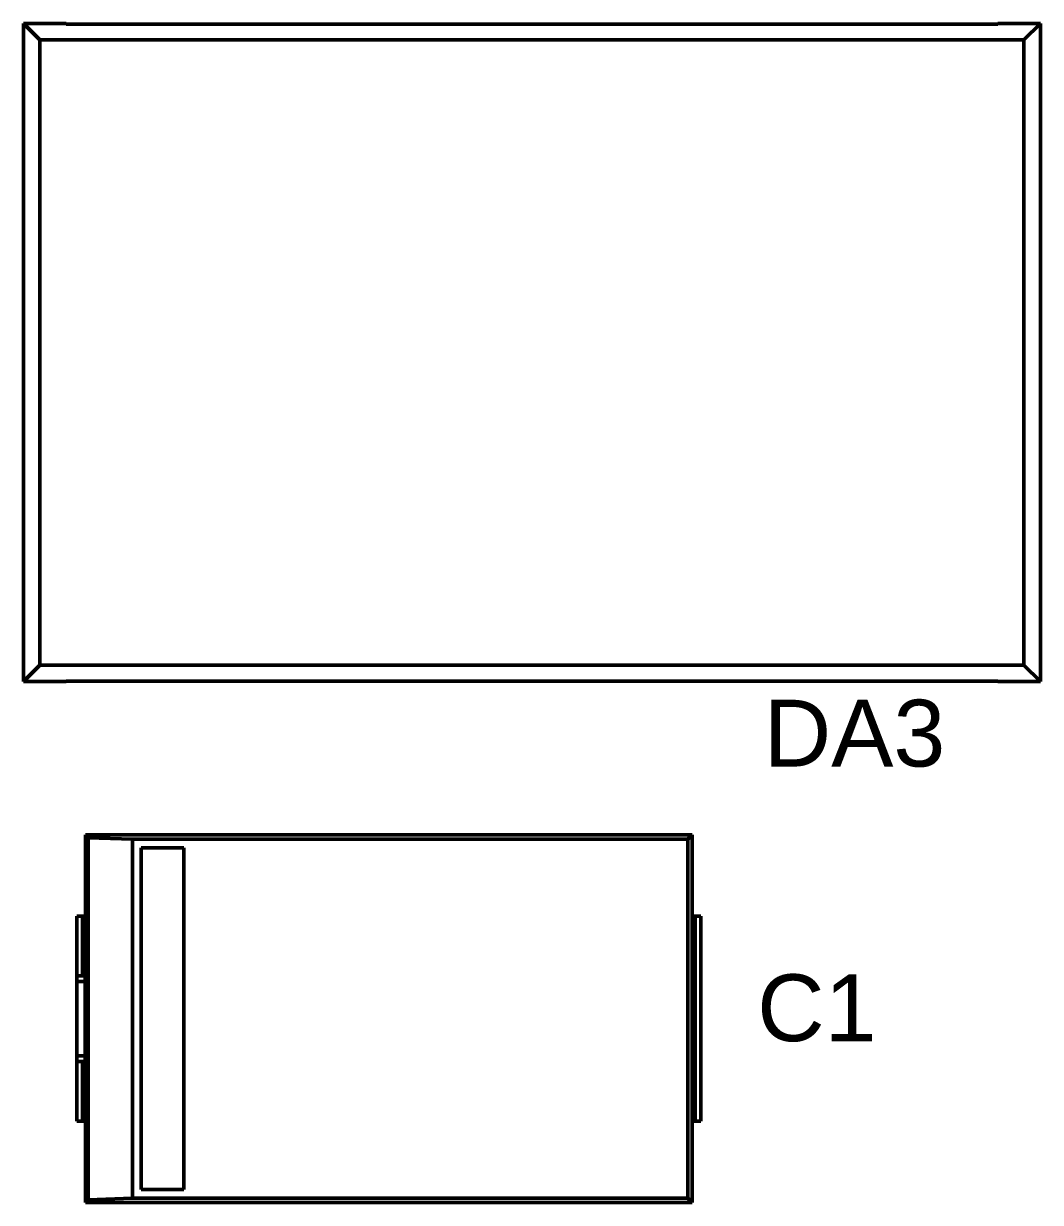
# Model space of a CAD drawing. Header units: millimetres. Extents: x 0 to 866, y 0 to 297.
# Drawn here: x 53.51 to 77.31, y 181.88 to 209.47 of the extents above; entities that cross this region are included whole.
import ezdxf

# ---------------------------------------------------------------- set-up
doc = ezdxf.new("R2010")
doc.units = ezdxf.units.MM
doc.layers.add('OSN50', color=3, linetype='Continuous', lineweight=50)
doc.layers.add('TEXT', color=1, linetype='Continuous', lineweight=30)
doc.styles.add('Arial0', font='arial.ttf', dxfattribs={"height": 1.2192})

msp = doc.modelspace()

# ---------------------------------------------------------------- linework, layer by layer
at = {"layer": 'OSN50', "color": 3}
for p, q in [((53.51, 209.472), (53.51, 194.072)), ((54.51, 209.472), (53.51, 209.472)), ((53.51, 209.472), (53.894, 209.088)), ((53.51, 194.072), (53.51, 209.472)), ((53.51, 209.472), (54.51, 209.472)), ((53.51, 209.472), (53.51, 194.072)), ((54.51, 209.472), (53.51, 209.472)), ((53.51, 209.472), (53.894, 209.088)), ((53.51, 194.072), (53.51, 209.472)), ((53.51, 209.472), (54.51, 209.472)), ((54.51, 209.462), (54.51, 209.472)), ((54.51, 209.472), (54.51, 209.462)), ((54.51, 209.462), (54.51, 209.472)), ((54.51, 209.472), (54.51, 209.462)), ((76.31, 209.462), (54.51, 209.462)), ((54.51, 209.462), (76.31, 209.462)), ((76.31, 209.462), (54.51, 209.462)), ((54.51, 209.462), (76.31, 209.462)), ((77.31, 209.472), (76.31, 209.472)), ((76.31, 209.472), (76.31, 209.462)), ((76.31, 209.472), (76.31, 209.462)), ((76.31, 209.472), (77.31, 209.472)), ((77.31, 209.472), (76.31, 209.472)), ((76.31, 209.472), (76.31, 209.462)), ((76.31, 209.472), (76.31, 209.462)), ((76.31, 209.472), (77.31, 209.472)), ((76.926, 209.088), (77.31, 209.472)), ((76.926, 209.088), (77.31, 209.472)), ((77.31, 194.072), (77.31, 209.472)), ((77.31, 209.472), (77.31, 194.072)), ((77.31, 194.072), (77.31, 209.472)), ((77.31, 209.472), (77.31, 194.072)), ((53.894, 194.456), (53.894, 209.088)), ((53.894, 209.088), (76.926, 209.088)), ((53.894, 194.456), (53.894, 209.088)), ((53.894, 209.088), (76.926, 209.088)), ((76.926, 194.456), (76.926, 209.088)), ((76.926, 194.456), (76.926, 209.088)), ((53.51, 194.072), (53.894, 194.456)), ((53.51, 194.072), (53.894, 194.456)), ((53.894, 194.456), (76.926, 194.456)), ((53.894, 194.456), (76.926, 194.456)), ((76.926, 194.456), (77.31, 194.072)), ((76.926, 194.456), (77.31, 194.072)), ((53.51, 194.072), (54.51, 194.072)), ((53.51, 194.072), (54.51, 194.072)), ((53.51, 194.072), (54.51, 194.072)), ((53.51, 194.072), (54.51, 194.072)), ((54.51, 194.072), (54.51, 194.082)), ((54.51, 194.082), (76.31, 194.082)), ((54.51, 194.082), (54.51, 194.072)), ((54.51, 194.082), (76.31, 194.082)), ((54.51, 194.072), (54.51, 194.082)), ((54.51, 194.082), (76.31, 194.082)), ((54.51, 194.082), (54.51, 194.072)), ((54.51, 194.082), (76.31, 194.082)), ((76.31, 194.082), (76.31, 194.072)), ((76.31, 194.082), (76.31, 194.072)), ((76.31, 194.082), (76.31, 194.072)), ((76.31, 194.082), (76.31, 194.072)), ((76.31, 194.072), (77.31, 194.072)), ((76.31, 194.072), (77.31, 194.072)), ((76.31, 194.072), (77.31, 194.072)), ((76.31, 194.072), (77.31, 194.072)), ((69.16, 190.484), (54.96, 190.484)), ((54.96, 190.484), (54.96, 188.584)), ((54.96, 190.484), (69.16, 190.484)), ((54.96, 181.884), (54.96, 190.484)), ((54.96, 190.484), (55.022, 190.42)), ((69.16, 190.484), (54.96, 190.484)), ((54.96, 190.484), (54.96, 188.584)), ((54.96, 190.484), (69.16, 190.484)), ((54.96, 181.884), (54.96, 190.484)), ((54.96, 190.484), (55.022, 190.42)), ((55.022, 190.42), (56.06, 190.384)), ((55.022, 181.946), (55.022, 190.42)), ((55.022, 190.42), (56.06, 190.384)), ((55.022, 181.946), (55.022, 190.42)), ((56.06, 181.984), (56.06, 190.384)), ((56.06, 190.384), (69.06, 190.384)), ((56.06, 181.984), (56.06, 190.384)), ((56.06, 190.384), (69.06, 190.384)), ((69.06, 190.384), (69.16, 190.484)), ((69.06, 190.384), (69.16, 190.484)), ((69.06, 181.984), (69.06, 190.384)), ((69.06, 181.984), (69.06, 190.384)), ((69.16, 188.584), (69.16, 190.484)), ((69.16, 181.884), (69.16, 190.484)), ((69.16, 188.584), (69.16, 190.484)), ((69.16, 181.884), (69.16, 190.484)), ((56.26, 190.184), (57.26, 190.184)), ((56.26, 182.184), (56.26, 190.184)), ((56.26, 190.184), (57.26, 190.184)), ((56.26, 182.184), (56.26, 190.184)), ((57.26, 182.184), (57.26, 190.184)), ((57.26, 182.184), (57.26, 190.184)), ((54.96, 188.584), (54.76, 188.584)), ((54.76, 188.584), (54.76, 183.784)), ((54.76, 188.584), (54.764, 188.584)), ((54.76, 188.584), (54.76, 187.184)), ((54.96, 188.584), (54.76, 188.584)), ((54.76, 188.584), (54.76, 183.784)), ((54.76, 188.584), (54.764, 188.584)), ((54.76, 188.584), (54.76, 187.184)), ((54.764, 188.584), (54.772, 188.584)), ((54.764, 188.584), (54.772, 188.584)), ((54.772, 188.584), (54.788, 188.584)), ((54.772, 188.584), (54.788, 188.584)), ((54.788, 188.584), (54.808, 188.584)), ((54.788, 188.584), (54.808, 188.584)), ((54.808, 188.584), (54.834, 188.584)), ((54.808, 188.584), (54.834, 188.584)), ((54.834, 188.584), (54.86, 188.584)), ((54.834, 188.584), (54.86, 188.584)), ((54.86, 188.584), (54.89, 188.584)), ((54.86, 188.584), (54.89, 188.584)), ((54.89, 188.584), (54.96, 188.584)), ((54.89, 188.584), (54.89, 187.184)), ((54.89, 188.584), (54.96, 188.584)), ((54.89, 188.584), (54.89, 187.184)), ((69.36, 188.584), (69.16, 188.584)), ((69.16, 188.584), (69.23, 188.584)), ((69.36, 188.584), (69.16, 188.584)), ((69.16, 188.584), (69.23, 188.584)), ((69.23, 188.584), (69.258, 188.584)), ((69.23, 188.584), (69.23, 183.784)), ((69.23, 188.584), (69.258, 188.584)), ((69.23, 188.584), (69.23, 183.784)), ((69.258, 188.584), (69.286, 188.584)), ((69.258, 188.584), (69.286, 188.584)), ((69.286, 188.584), (69.31, 188.584)), ((69.286, 188.584), (69.31, 188.584)), ((69.31, 188.584), (69.332, 188.584)), ((69.31, 188.584), (69.332, 188.584)), ((69.332, 188.584), (69.346, 188.584)), ((69.332, 188.584), (69.346, 188.584)), ((69.346, 188.584), (69.356, 188.584)), ((69.346, 188.584), (69.356, 188.584)), ((69.356, 188.584), (69.36, 188.584)), ((69.356, 188.584), (69.36, 188.584)), ((69.36, 183.784), (69.36, 188.584)), ((69.36, 188.584), (69.36, 183.784)), ((69.36, 183.784), (69.36, 188.584)), ((69.36, 188.584), (69.36, 183.784)), ((54.76, 187.184), (54.76, 187.18)), ((54.76, 187.184), (54.764, 187.184)), ((54.76, 187.184), (54.76, 187.18)), ((54.76, 187.184), (54.764, 187.184)), ((54.76, 187.18), (54.76, 187.17)), ((54.76, 187.18), (54.76, 187.17)), ((54.76, 187.17), (54.76, 187.156)), ((54.76, 187.17), (54.76, 187.156)), ((54.76, 187.156), (54.76, 187.134)), ((54.76, 187.156), (54.76, 187.134)), ((54.76, 187.134), (54.76, 187.11)), ((54.76, 187.134), (54.76, 187.11)), ((54.76, 187.11), (54.76, 187.082)), ((54.76, 187.11), (54.76, 187.082)), ((54.76, 187.082), (54.76, 187.054)), ((54.76, 187.082), (54.76, 187.054)), ((54.76, 187.054), (54.76, 185.314)), ((54.76, 187.054), (54.954, 187.054)), ((54.76, 187.054), (54.76, 185.314)), ((54.76, 187.054), (54.954, 187.054)), ((54.764, 187.184), (54.772, 187.184)), ((54.764, 187.184), (54.89, 187.184)), ((54.764, 187.184), (54.772, 187.184)), ((54.764, 187.184), (54.89, 187.184)), ((54.772, 187.184), (54.788, 187.184)), ((54.772, 187.184), (54.788, 187.184)), ((54.788, 187.184), (54.808, 187.184)), ((54.788, 187.184), (54.808, 187.184)), ((54.808, 187.184), (54.834, 187.184)), ((54.808, 187.184), (54.834, 187.184)), ((54.834, 187.184), (54.86, 187.184)), ((54.834, 187.184), (54.86, 187.184)), ((54.86, 187.184), (54.89, 187.184)), ((54.86, 187.184), (54.89, 187.184)), ((54.89, 187.184), (54.96, 187.184)), ((54.89, 187.184), (54.96, 187.184)), ((54.954, 187.184), (54.954, 187.18)), ((54.954, 187.184), (54.954, 185.184)), ((54.954, 187.184), (54.954, 187.18)), ((54.954, 187.184), (54.954, 185.184)), ((54.954, 187.18), (54.954, 187.17)), ((54.954, 187.18), (54.954, 187.17)), ((54.954, 187.17), (54.954, 187.156)), ((54.954, 187.17), (54.954, 187.156)), ((54.954, 187.156), (54.954, 187.134)), ((54.954, 187.156), (54.954, 187.134)), ((54.954, 187.134), (54.954, 187.11)), ((54.954, 187.134), (54.954, 187.11)), ((54.954, 187.11), (54.954, 187.082)), ((54.954, 187.11), (54.954, 187.082)), ((54.954, 187.082), (54.954, 187.054)), ((54.954, 187.082), (54.954, 187.054)), ((54.954, 187.054), (54.954, 185.314)), ((54.954, 187.054), (54.954, 185.314)), ((54.76, 185.314), (54.76, 185.284)), ((54.76, 185.314), (54.954, 185.314)), ((54.76, 185.314), (54.76, 185.284)), ((54.76, 185.314), (54.954, 185.314)), ((54.76, 185.284), (54.76, 185.258)), ((54.76, 185.284), (54.76, 185.258)), ((54.76, 185.258), (54.76, 185.232)), ((54.76, 185.258), (54.76, 185.232)), ((54.76, 185.232), (54.76, 185.212)), ((54.76, 185.232), (54.76, 185.212)), ((54.76, 185.212), (54.76, 185.196)), ((54.76, 185.212), (54.76, 185.196)), ((54.76, 185.196), (54.76, 185.188)), ((54.76, 185.196), (54.76, 185.188)), ((54.76, 185.188), (54.76, 185.184)), ((54.76, 185.188), (54.76, 185.184)), ((54.76, 185.184), (54.76, 183.784)), ((54.76, 185.184), (54.764, 185.184)), ((54.76, 185.184), (54.76, 183.784)), ((54.76, 185.184), (54.764, 185.184)), ((54.764, 185.184), (54.89, 185.184)), ((54.764, 185.184), (54.772, 185.184)), ((54.764, 185.184), (54.89, 185.184)), ((54.764, 185.184), (54.772, 185.184)), ((54.772, 185.184), (54.788, 185.184)), ((54.772, 185.184), (54.788, 185.184)), ((54.788, 185.184), (54.808, 185.184)), ((54.788, 185.184), (54.808, 185.184)), ((54.808, 185.184), (54.834, 185.184)), ((54.808, 185.184), (54.834, 185.184)), ((54.834, 185.184), (54.86, 185.184)), ((54.834, 185.184), (54.86, 185.184)), ((54.86, 185.184), (54.89, 185.184)), ((54.86, 185.184), (54.89, 185.184)), ((54.89, 185.184), (54.96, 185.184)), ((54.89, 185.184), (54.89, 183.784)), ((54.89, 185.184), (54.96, 185.184)), ((54.89, 185.184), (54.89, 183.784)), ((54.954, 185.314), (54.954, 185.284)), ((54.954, 185.314), (54.954, 185.284)), ((54.954, 185.284), (54.954, 185.258)), ((54.954, 185.284), (54.954, 185.258)), ((54.954, 185.258), (54.954, 185.232)), ((54.954, 185.258), (54.954, 185.232)), ((54.954, 185.232), (54.954, 185.212)), ((54.954, 185.232), (54.954, 185.212)), ((54.954, 185.212), (54.954, 185.196)), ((54.954, 185.212), (54.954, 185.196)), ((54.954, 185.196), (54.954, 185.188)), ((54.954, 185.196), (54.954, 185.188)), ((54.954, 185.188), (54.954, 185.184)), ((54.954, 185.188), (54.954, 185.184)), ((54.76, 183.784), (54.96, 183.784)), ((54.76, 183.784), (54.764, 183.784)), ((54.76, 183.784), (54.96, 183.784)), ((54.76, 183.784), (54.764, 183.784)), ((54.764, 183.784), (54.772, 183.784)), ((54.764, 183.784), (54.772, 183.784)), ((54.772, 183.784), (54.788, 183.784)), ((54.772, 183.784), (54.788, 183.784)), ((54.788, 183.784), (54.808, 183.784)), ((54.788, 183.784), (54.808, 183.784)), ((54.808, 183.784), (54.834, 183.784)), ((54.808, 183.784), (54.834, 183.784)), ((54.834, 183.784), (54.86, 183.784)), ((54.834, 183.784), (54.86, 183.784)), ((54.86, 183.784), (54.89, 183.784)), ((54.86, 183.784), (54.89, 183.784)), ((54.89, 183.784), (54.96, 183.784)), ((54.89, 183.784), (54.96, 183.784)), ((54.96, 183.784), (54.96, 181.884)), ((54.96, 183.784), (54.96, 181.884)), ((69.16, 183.784), (69.36, 183.784)), ((69.16, 181.884), (69.16, 183.784)), ((69.16, 183.784), (69.23, 183.784)), ((69.16, 183.784), (69.36, 183.784)), ((69.16, 181.884), (69.16, 183.784)), ((69.16, 183.784), (69.23, 183.784)), ((69.23, 183.784), (69.258, 183.784)), ((69.23, 183.784), (69.258, 183.784)), ((69.258, 183.784), (69.286, 183.784)), ((69.258, 183.784), (69.286, 183.784)), ((69.286, 183.784), (69.31, 183.784)), ((69.286, 183.784), (69.31, 183.784)), ((69.31, 183.784), (69.332, 183.784)), ((69.31, 183.784), (69.332, 183.784)), ((69.332, 183.784), (69.346, 183.784)), ((69.332, 183.784), (69.346, 183.784)), ((69.346, 183.784), (69.356, 183.784)), ((69.346, 183.784), (69.356, 183.784)), ((69.356, 183.784), (69.36, 183.784)), ((69.356, 183.784), (69.36, 183.784)), ((56.26, 182.184), (57.26, 182.184)), ((56.26, 182.184), (57.26, 182.184)), ((54.96, 181.884), (55.022, 181.946)), ((54.96, 181.884), (55.022, 181.946)), ((54.96, 181.884), (69.16, 181.884)), ((54.96, 181.884), (69.16, 181.884)), ((54.96, 181.884), (69.16, 181.884)), ((54.96, 181.884), (69.16, 181.884)), ((55.022, 181.946), (56.06, 181.984)), ((55.022, 181.946), (56.06, 181.984)), ((56.06, 181.984), (69.06, 181.984)), ((56.06, 181.984), (69.06, 181.984)), ((69.06, 181.984), (69.16, 181.884)), ((69.06, 181.984), (69.16, 181.884))]:
    msp.add_line(p, q, dxfattribs=at)

# ---------------------------------------------------------------- texts
at = {"layer": 'TEXT', "color": 1, "style": 'Arial0'}
for s, p in [('DA3', (70.836, 192.085)), ('C1', (70.681, 185.658))]:
    msp.add_text(s, height=1.5634, dxfattribs=at).set_placement(p)

doc.saveas('drawing.dxf')
